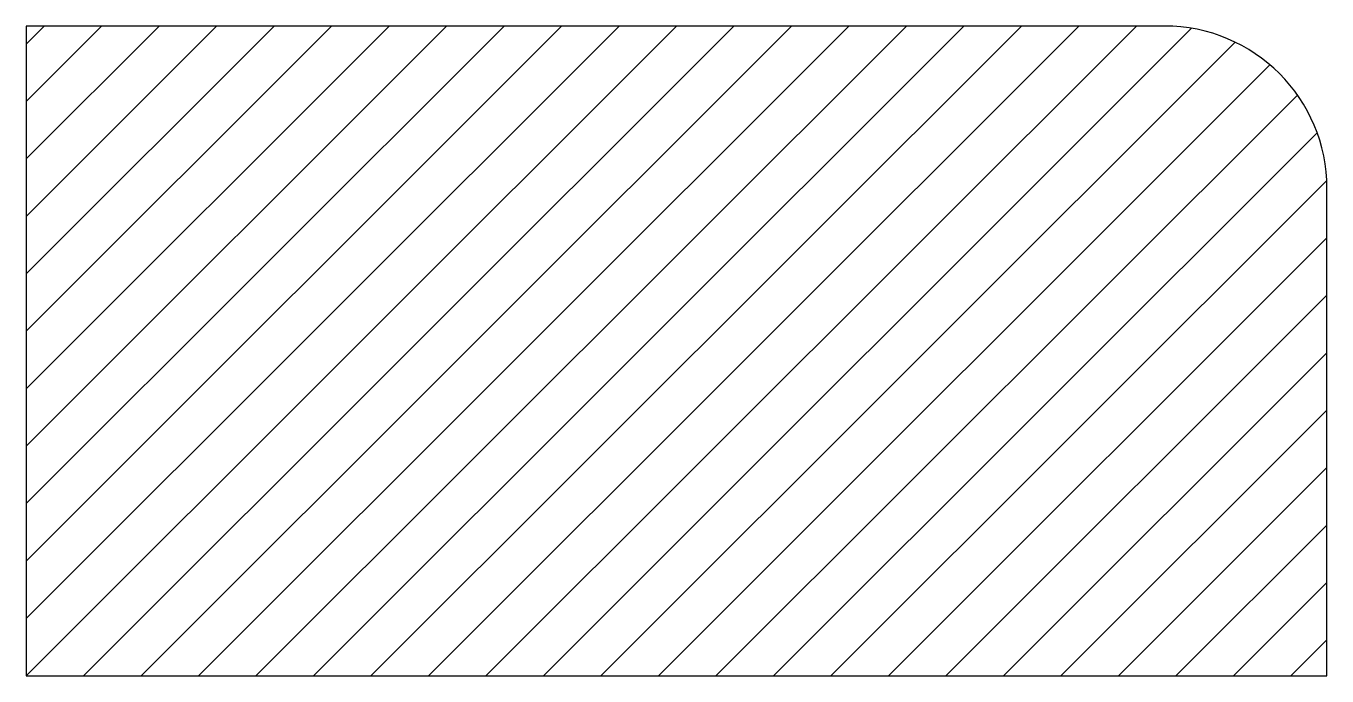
# Model space of a CAD drawing. Header units: inches. Extents: x 0 to 4, y 0 to 2.
import ezdxf

# ---------------------------------------------------------------- set-up
doc = ezdxf.new("R2010")
doc.units = ezdxf.units.IN
doc.header["$MEASUREMENT"] = 0
doc.layers.add('HATCH', color=4, linetype='Continuous')
doc.layers.add('OBJECT', color=7, linetype='Continuous')

msp = doc.modelspace()

# ---------------------------------------------------------------- hatches: boundary and pattern name
at = {"layer": 'HATCH'}
h = msp.add_hatch(dxfattribs=at)
h.set_pattern_fill('ANSI31', color=256)
h.paths.add_polyline_path([(4, 1.5, 0.414214), (3.5, 2), (0, 2), (0, 0), (4, 0)])

# ---------------------------------------------------------------- linework, layer by layer
at = {"layer": 'OBJECT'}
for p, q in [((3.5, 2), (0, 2)), ((0, 2), (0, 0)), ((4, 0), (4, 1.5)), ((0, 0), (4, 0))]:
    msp.add_line(p, q, dxfattribs=at)
msp.add_arc((3.5, 1.5), 0.5, 0, 90, dxfattribs=at)

doc.saveas('drawing.dxf')
